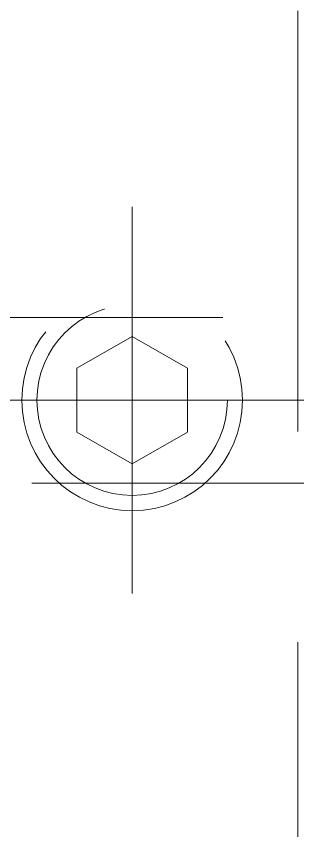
# Model space of a CAD drawing. Header units: millimetres. Extents: x 0 to 38884, y -3675 to 8056.
# Drawn here: x 5865 to 5875.2, y 4424.21 to 4453.71 of the extents above; entities that cross this region are included whole.
import ezdxf

# ---------------------------------------------------------------- set-up
doc = ezdxf.new("R2010")
doc.units = ezdxf.units.MM
doc.header["$LTSCALE"] = 2.4
doc.linetypes.add('CENTER2', pattern=[28.575, 19.05, -3.175, 3.175, -3.175])
doc.linetypes.add('HIDDEN', pattern=[9.525, 6.35, -3.175])
doc.layers.add('04_HIDDEN', color=2, linetype='HIDDEN', lineweight=13)
doc.layers.add('05_CENTER', color=4, linetype='CENTER2', lineweight=13)
doc.layers.add('10_DRAFT', color=8, linetype='Continuous', lineweight=0, plot=False)

# ---------------------------------------------------------------- blocks, each defined once
blk = doc.blocks.new('A$C757C1326_1')
at = {"layer": '04_HIDDEN'}
blk.add_lwpolyline([(1242, 3), (1357, 3), (1357, -3), (1242, -3)], close=True, dxfattribs=at)
at = {"layer": '05_CENTER'}
blk.add_line((-13.598, 0), (1372.498, 0), dxfattribs=at)
blk = doc.blocks.new('A$C7CA06694_1')
blk.add_blockref('A$C757C1326_1', (3, 0))
blk = doc.blocks.new('A$C5D2D39D7_1')
at = {"layer": '05_CENTER', "color": 0, "transparency": 33554559}
blk.add_line((-673, 0), (542, 0), dxfattribs=at)
blk = doc.blocks.new('MUCFC207a_1')
at = {"color": 0}
for p, q in [((-1.155, -28.4), (-2.309, -30.4)), ((1.155, -28.4), (-1.155, -28.4)), ((2.309, -30.4), (1.155, -28.4)), ((-2.309, -30.4), (-1.155, -32.4)), ((1.155, -32.4), (2.309, -30.4)), ((-1.155, -32.4), (1.155, -32.4)), ((-24, -36.4), (24, -36.4))]:
    blk.add_line(p, q, dxfattribs=at)
for radius in [4, 3.45]:
    blk.add_circle((0, -30.4), radius, dxfattribs=at)
at = {"layer": '05_CENTER', "color": 0}
blk.add_line((-7, -30.4), (7, -30.4), dxfattribs=at)
at = {"layer": '10_DRAFT'}
blk.add_line((0, -36.4), (0, 8), dxfattribs=at)
blk = doc.blocks.new('A$C038C65EF_1')
at = {"layer": '05_CENTER'}
blk.add_line((6, 0), (-186.302, 0), dxfattribs=at)
blk = doc.blocks.new('A$C501748FC_1')
at = {"layer": '05_CENTER'}
blk.add_line((-1560, 0), (4.867, 0), dxfattribs=at)
blk = doc.blocks.new('A$C724029F7_1')
blk.add_blockref('A$C501748FC_1', (0, 0))
blk = doc.blocks.new('A$C52611A06_1')
at = {"rotation": 180}
blk.add_blockref('A$C038C65EF_1', (3, 0), dxfattribs=at)
at = {"layer": '04_HIDDEN', "color": 4, "rotation": 90}
blk.add_blockref('MUCFC207a_1', (15, 0), dxfattribs=at)
at = {"layer": '04_HIDDEN'}
blk.add_blockref('A$C724029F7_1', (283, 0), dxfattribs=at)

msp = doc.modelspace()

# ---------------------------------------------------------------- block references
for name, p in [('A$C7CA06694_1', (4520.8009, 4439.8066)), ('A$C52611A06_1', (5823.8009, 4439.8066))]:
    msp.add_blockref(name, p)
at = {"layer": '04_HIDDEN', "color": 9}
msp.add_blockref('A$C5D2D39D7_1', (5730.3009, 4439.8066), dxfattribs=at)

doc.saveas('drawing.dxf')
